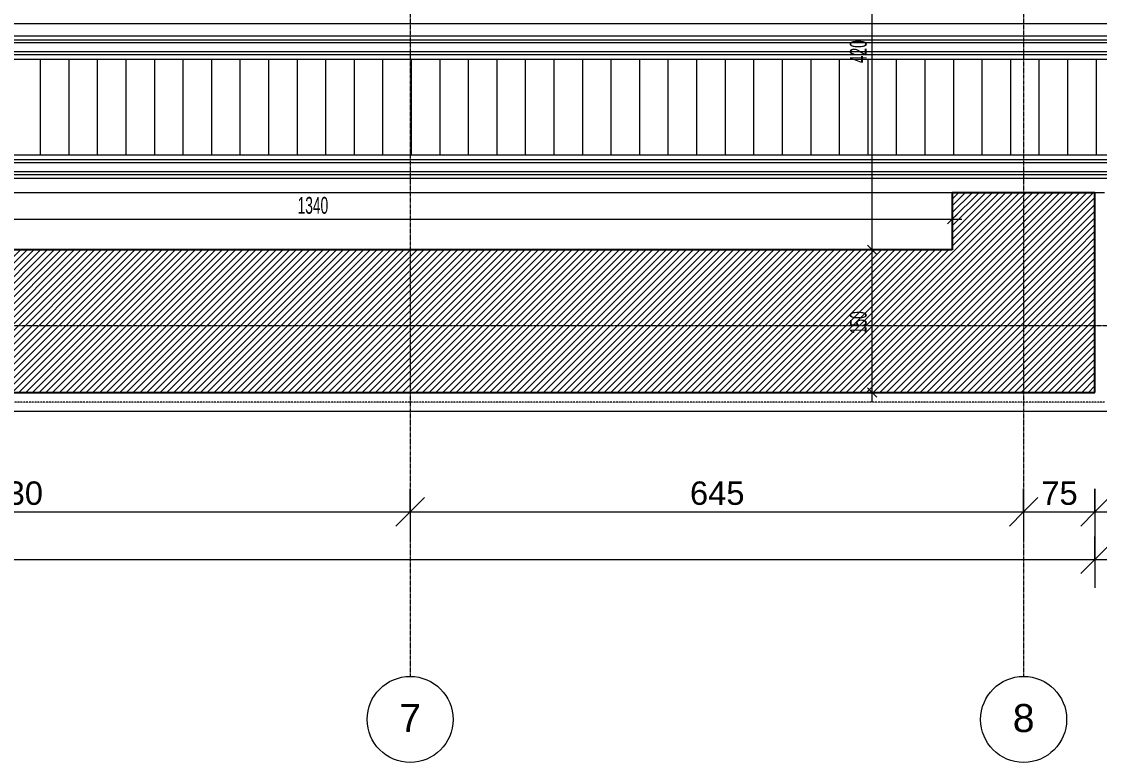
# Model space of a CAD drawing. Header units: centimetres. Extents: x -9345 to 11316, y -7197 to -3465.
# Drawn here: x 8837 to 9970, y -7089 to -6310 of the extents above; entities that cross this region are included whole.
import ezdxf

# ---------------------------------------------------------------- set-up
doc = ezdxf.new("R2010")
doc.units = ezdxf.units.CM
doc.linetypes.add('Grid Line 1_4_', pattern=[1.11125, 0.635, -0.15875, 0.15875, -0.15875])
doc.linetypes.add('Overhead', pattern=[0.396875, 0.238125, -0.15875])
for name, color, linetype, lineweight in [('A-ANNO-DIMS', 211, 'Continuous', 9), ('A-ANNO-DIMS-100', 211, 'Continuous', 9), ('A-DETL', 90, 'Continuous', 9), ('A-FLOR', 192, 'Continuous', 9), ('A-FLOR-HRAL', 11, 'Continuous', 9), ('A-FLOR-OVHD', 1, 'Overhead', 9), ('A-GENM', 13, 'Continuous', 9), ('A-WALL', 113, 'Continuous', 9), ('A-WALL-PATT', 111, 'Continuous', 25), ('S-GRID', 1, 'Continuous', 9), ('S-GRID-IDEN', 1, 'Continuous', 9)]:
    doc.layers.add(name, color=color, linetype=linetype, lineweight=lineweight)
doc.styles.add('Arial_1', font='arial.ttf', dxfattribs={"height": 29.505988})
doc.styles.add('Arial_4', font='arial.ttf', dxfattribs={"height": 24.588323})
doc.styles.add('Swis721 LtCn BT_1', font='swisscl.ttf', dxfattribs={"width": 0.8, "height": 17.639445})
doc.dimstyles.new('IUAS_DIMENSION_AXIS', dxfattribs={"dimscale": 30.48, "dimtxt": 25, "dimasz": 0.984252, "dimexe": 0.984252, "dimexo": 0.0625, "dimgap": 0, "dimtad": 1, "dimdec": 0, "dimzin": 0, "dimdsep": 46, "dimtxsty": 'Arial_4', "dimblk1": 'OBLIQUE', "dimblk2": 'OBLIQUE', "dimsah": 1, "dimcen": 0.09, "dimdle": 0.984252, "dimazin": 0, "dimtfac": 1, "dimtdec": 4, "dimtix": 1, "dimtmove": 0, "dimatfit": 3, "dimfxl": 0.787402, "dimfxlon": 1, "dimtvp": 1, "dimtolj": 1, "dimtzin": 0, "dimarcsym": 2})
doc.dimstyles.new('IUAS_DIMENSION_INSIDE_100_5', dxfattribs={"dimscale": 30.48, "dimtxt": 18, "dimasz": 0.328084, "dimexe": 0.328084, "dimexo": 0.0625, "dimgap": 0, "dimtad": 1, "dimdec": 0, "dimdsep": 46, "dimtxsty": 'Swis721 LtCn BT_1', "dimblk1": 'OBLIQUE', "dimblk2": 'OBLIQUE', "dimsah": 1, "dimcen": 0.09, "dimdle": 0.328084, "dimazin": 0, "dimtfac": 1, "dimtdec": 4, "dimtix": 1, "dimtmove": 0, "dimatfit": 3, "dimfxl": 0.656168, "dimfxlon": 1, "dimtvp": 1, "dimtolj": 1, "dimtzin": 0, "dimarcsym": 2})
pattern_1 = [(45, (10627.768, 0), (-3.535534, 3.535534), [])]

# ---------------------------------------------------------------- blocks, each defined once
blk = doc.blocks.new('Railing - Railing-1672219-_123_30 TEKNİK KAT _ TECHNICAL LEVEL')
at = {"layer": 'A-FLOR-HRAL'}
for p, q in [((-6628.8, -408.9), (-6473.9, -799.3)), ((-6473.9, -799.3), (-6440.7, -883)), ((-6440.7, -883), (-6263.7, -1329.1)), ((-6263.7, -1329.1), (-6230.5, -1412.8)), ((-6230.5, -1412.8), (-6053.6, -1859))]:
    blk.add_line(p, q, dxfattribs=at)
blk = doc.blocks.new('A-YURUYEN MERDIVEN - 1570-1863396-_123_30 TEKNİK KAT _ TECHNICAL LEVEL')
at = {"layer": 'A-GENM'}
for p, q in [((124, 90), (134, 90)), ((-147.2, 75), (1364.9, 75)), ((1366, 70.8), (-138.7, 70.8)), ((1363, 67.5), (20.8, 67.5)), ((20.8, 58.5), (1363, 58.5)), ((1363, 50), (-161.2, 50)), ((1364.9, 55), (-147.2, 55)), ((132.9, -50), (132.9, 50)), ((162.9, -50), (162.9, 50)), ((192.9, -50), (192.9, 50)), ((222.9, -50), (222.9, 50)), ((252.9, -50), (252.9, 50)), ((282.9, -50), (282.9, 50)), ((312.9, -50), (312.9, 50)), ((312.9, -50), (312.9, 50)), ((342.9, -50), (342.9, 50)), ((342.9, -50), (342.9, 50)), ((372.9, -50), (372.9, 50)), ((372.9, -50), (372.9, 50)), ((402.9, -50), (402.9, 50)), ((402.9, -50), (402.9, 50)), ((432.9, -50), (432.9, 50)), ((432.9, -50), (432.9, 50)), ((462.9, -50), (462.9, 50)), ((462.9, -50), (462.9, 50)), ((492.9, -50), (492.9, 50)), ((522.9, -50), (522.9, 50)), ((552.9, -50), (552.9, 50)), ((582.9, -50), (582.9, 50)), ((612.9, -50), (612.9, 50)), ((642.9, -50), (642.9, 50)), ((672.9, -50), (672.9, 50)), ((702.9, -50), (702.9, 50)), ((732.9, -50), (732.9, 50)), ((762.9, -50), (762.9, 50)), ((792.9, -50), (792.9, 50)), ((822.9, -50), (822.9, 50)), ((852.9, -50), (852.9, 50)), ((882.9, -50), (882.9, 50)), ((912.9, -50), (912.9, 50)), ((942.9, -50), (942.9, 50)), ((972.9, -50), (972.9, 50)), ((1002.9, -50), (1002.9, 50)), ((1032.9, -50), (1032.9, 50)), ((1062.9, -50), (1062.9, 50)), ((1092.9, -50), (1092.9, 50)), ((1122.9, -50), (1122.9, 50)), ((1152.9, -50), (1152.9, 50)), ((1182.9, -50), (1182.9, 50)), ((1212.9, -50), (1212.9, 50)), ((1242.9, -50), (1242.9, 50)), ((-161.2, -50), (1363, -50)), ((-147.2, -55), (1364.9, -55)), ((1363, -58.5), (20.8, -58.5)), ((20.8, -67.5), (1363, -67.5)), ((1364.9, -75), (-147.2, -75)), ((1366, -70.8), (-138.7, -70.8))]:
    blk.add_line(p, q, dxfattribs=at)
blk = doc.blocks.new('Grid - IUAS_A_GRID_HEAD_4_5MM-1313285-_123_30 TEKNİK KAT _ TECHNICAL LEVEL')
at = {"layer": 'S-GRID-IDEN'}
blk.add_circle((0, 0), 0.452, dxfattribs=at)
blk = doc.blocks.new('DIMBLOCK352-_123_30 TEKNİK KAT _ TECHNICAL LEVEL')
at = {"layer": 'A-ANNO-DIMS-100', "transparency": 16777216}
for p, q in [((8475.8, -6498.3), (8475.8, -6528.3)), ((8475.8, -6518.3), (8475.8, -6498.3)), ((9815.8, -6498.3), (9815.8, -6528.3)), ((9815.8, -6518.3), (9815.8, -6498.3)), ((8475.8, -6518.3), (8480.8, -6513.3)), ((9815.8, -6518.3), (9820.8, -6513.3)), ((8475.8, -6518.3), (8470.8, -6523.3)), ((8475.8, -6518.3), (9825.8, -6518.3)), ((9815.8, -6518.3), (9810.8, -6523.3))]:
    blk.add_line(p, q, dxfattribs=at)
at = {"layer": 'A-ANNO-DIMS-100', "color": 0, "transparency": 16777216, "insert": (9127.5, -6494.9), "char_height": 17.64, "width": 43.886, "attachment_point": 1, "line_spacing_factor": 0.971848, "style": 'Swis721 LtCn BT_1'}
blk.add_mtext('1340', dxfattribs=at)
blk = doc.blocks.new('_Oblique')
at = {"color": 0, "linetype": 'ByBlock', "lineweight": -2}
blk.add_line((-0.5, -0.5), (0.5, 0.5), dxfattribs=at)
blk = doc.blocks.new('DIMBLOCK482-_123_30 TEKNİK KAT _ TECHNICAL LEVEL')
at = {"layer": 'A-ANNO-DIMS-100', "transparency": 16777216}
for p, q in [((9731.5, -6550.5), (9726.5, -6545.5)), ((9711.5, -6550.5), (9741.5, -6550.5)), ((9731.5, -6550.5), (9711.5, -6550.5)), ((9731.5, -6710.5), (9731.5, -6550.5)), ((9731.5, -6550.5), (9736.5, -6555.5)), ((9731.5, -6700.5), (9726.5, -6695.5)), ((9711.5, -6700.5), (9741.5, -6700.5)), ((9731.5, -6700.5), (9711.5, -6700.5)), ((9731.5, -6700.5), (9736.5, -6705.5))]:
    blk.add_line(p, q, dxfattribs=at)
at = {"layer": 'A-ANNO-DIMS-100', "color": 0, "transparency": 16777216, "insert": (9708.1, -6639.2), "char_height": 17.64, "width": 32.914, "attachment_point": 1, "rotation": 90, "line_spacing_factor": 0.971848, "style": 'Swis721 LtCn BT_1'}
blk.add_mtext('150', dxfattribs=at)
blk = doc.blocks.new('DIMBLOCK483-_123_30 TEKNİK KAT _ TECHNICAL LEVEL')
at = {"layer": 'A-ANNO-DIMS-100', "transparency": 16777216}
for p, q in [((9711.5, -6130.5), (9741.5, -6130.5)), ((9731.5, -6130.5), (9711.5, -6130.5)), ((9731.5, -6130.5), (9726.5, -6125.5)), ((9731.5, -6550.5), (9731.5, -6130.5)), ((9731.5, -6130.5), (9736.5, -6135.5)), ((9731.5, -6550.5), (9726.5, -6545.5)), ((9711.5, -6550.5), (9741.5, -6550.5)), ((9731.5, -6550.5), (9711.5, -6550.5)), ((9731.5, -6550.5), (9736.5, -6555.5))]:
    blk.add_line(p, q, dxfattribs=at)
at = {"layer": 'A-ANNO-DIMS-100', "color": 0, "transparency": 16777216, "insert": (9708.1, -6354.2), "char_height": 17.64, "width": 32.914, "attachment_point": 1, "rotation": 90, "line_spacing_factor": 0.971848, "style": 'Swis721 LtCn BT_1'}
blk.add_mtext('420', dxfattribs=at)
blk = doc.blocks.new('DIMBLOCK550-_123_30 TEKNİK KAT _ TECHNICAL LEVEL')
at = {"layer": 'A-ANNO-DIMS-100', "transparency": 16777216}
for p, q in [((8415.8, -6801.9), (8415.8, -6855.9)), ((8415.8, -6825.9), (8415.8, -6801.9)), ((9245.8, -6801.9), (9245.8, -6855.9)), ((9245.8, -6825.9), (9245.8, -6801.9)), ((8415.8, -6825.9), (8430.8, -6810.9)), ((9245.8, -6825.9), (9260.8, -6810.9)), ((8415.8, -6825.9), (8400.8, -6840.9)), ((8415.8, -6825.9), (9245.8, -6825.9)), ((9245.8, -6825.9), (9230.8, -6840.9))]:
    blk.add_line(p, q, dxfattribs=at)
at = {"layer": 'A-ANNO-DIMS-100', "color": 0, "transparency": 16777216, "insert": (8802.5, -6794), "char_height": 24.59, "width": 67.846, "attachment_point": 1, "line_spacing_factor": 0.938532, "style": 'Arial_4'}
blk.add_mtext('830', dxfattribs=at)
blk = doc.blocks.new('DIMBLOCK551-_123_30 TEKNİK KAT _ TECHNICAL LEVEL')
at = {"layer": 'A-ANNO-DIMS-100', "transparency": 16777216}
for p, q in [((9245.8, -6801.9), (9245.8, -6855.9)), ((9245.8, -6825.9), (9245.8, -6801.9)), ((9890.8, -6801.9), (9890.8, -6855.9)), ((9890.8, -6825.9), (9890.8, -6801.9)), ((9245.8, -6825.9), (9260.8, -6810.9)), ((9890.8, -6825.9), (9905.8, -6810.9)), ((9245.8, -6825.9), (9230.8, -6840.9)), ((9245.8, -6825.9), (9890.8, -6825.9)), ((9890.8, -6825.9), (9875.8, -6840.9))]:
    blk.add_line(p, q, dxfattribs=at)
at = {"layer": 'A-ANNO-DIMS-100', "color": 0, "transparency": 16777216, "insert": (9540, -6794), "char_height": 24.59, "width": 67.846, "attachment_point": 1, "line_spacing_factor": 0.938532, "style": 'Arial_4'}
blk.add_mtext('645', dxfattribs=at)
blk = doc.blocks.new('DIMBLOCK552-_123_30 TEKNİK KAT _ TECHNICAL LEVEL')
at = {"layer": 'A-ANNO-DIMS-100', "transparency": 16777216}
for p, q in [((9890.8, -6801.9), (9890.8, -6855.9)), ((9890.8, -6825.9), (9890.8, -6801.9)), ((9965.8, -6801.9), (9965.8, -6855.9)), ((9965.8, -6825.9), (9965.8, -6801.9)), ((9890.8, -6825.9), (9905.8, -6810.9)), ((9965.8, -6825.9), (9980.8, -6810.9)), ((9890.8, -6825.9), (9875.8, -6840.9)), ((9890.8, -6825.9), (9995.8, -6825.9)), ((9965.8, -6825.9), (9950.8, -6840.9))]:
    blk.add_line(p, q, dxfattribs=at)
at = {"layer": 'A-ANNO-DIMS-100', "color": 0, "transparency": 16777216, "insert": (9909.4, -6794), "char_height": 24.59, "width": 45.231, "attachment_point": 1, "line_spacing_factor": 0.938532, "style": 'Arial_4'}
blk.add_mtext('75', dxfattribs=at)
blk = doc.blocks.new('DIMBLOCK577-_123_30 TEKNİK KAT _ TECHNICAL LEVEL')
at = {"layer": 'A-ANNO-DIMS-100', "transparency": 16777216}
for p, q in [((3815.8, -6851.9), (3815.8, -6905.9)), ((3815.8, -6875.9), (3815.8, -6851.9)), ((9965.8, -6851.9), (9965.8, -6905.9)), ((9965.8, -6875.9), (9965.8, -6851.9)), ((3815.8, -6875.9), (3830.8, -6860.9)), ((9965.8, -6875.9), (9980.8, -6860.9)), ((3785.8, -6875.9), (9995.8, -6875.9)), ((3815.8, -6875.9), (3800.8, -6890.9)), ((9965.8, -6875.9), (9950.8, -6890.9))]:
    blk.add_line(p, q, dxfattribs=at)
at = {"layer": 'A-ANNO-DIMS-100', "color": 0, "transparency": 16777216, "insert": (6853.1, -6844), "char_height": 24.59, "width": 90.462, "attachment_point": 1, "line_spacing_factor": 0.938532, "style": 'Arial_4'}
blk.add_mtext('6150', dxfattribs=at)

msp = doc.modelspace()

# ---------------------------------------------------------------- hatches: boundary and pattern name
at = {"layer": 'A-WALL-PATT', "lineweight": 9}
h = msp.add_hatch(dxfattribs=at)
h.set_pattern_fill('FP_7', color=256, style=0, pattern_type=2)
h.set_pattern_definition(pattern_1)
h.paths.add_polyline_path([(9815.8, -6550.5), (9965.8, -6550.5), (9965.8, -6490.5), (9815.8, -6490.5)], flags=0)
h.paths.add_polyline_path([(9880.6, -5950.5), (9965.8, -5950.5), (9965.8, -3990.5), (9815.8, -3990.5), (9815.8, -5950.5)], flags=0)
h = msp.add_hatch(dxfattribs=at)
h.set_pattern_fill('FP_7', color=256, style=0, pattern_type=2)
h.set_pattern_definition(pattern_1)
h.paths.add_polyline_path([(5193, -6700.5), (9965.8, -6700.5), (9965.8, -6550.5), (3815.8, -6550.5), (3815.8, -6700.5), (4964.3, -6700.5)], flags=0)

# ---------------------------------------------------------------- linework, layer by layer
at = {"layer": 'A-DETL'}
msp.add_line((9985.8, -6720.5), (3795.8, -6720.5), dxfattribs=at)
at = {"layer": 'A-FLOR'}
msp.add_line((9815.8, -6490.5), (8475.8, -6490.5), dxfattribs=at)
at = {"layer": 'A-FLOR-OVHD'}
msp.add_line((9975.8, -6710.5), (3805.8, -6710.5), dxfattribs=at)
at = {"layer": 'A-WALL', "lineweight": 25}
for p, q in [((9815.8, -6490.5), (9815.8, -6550.5)), ((9965.8, -6490.5), (9815.8, -6490.5)), ((9965.8, -6700.5), (9965.8, -6490.5)), ((9815.8, -6550.5), (7585.8, -6550.5)), ((3815.8, -6700.5), (9965.8, -6700.5))]:
    msp.add_line(p, q, dxfattribs=at)
at = {"layer": 'S-GRID', "linetype": 'Grid Line 1_4_'}
for p, q in [((9245.8, -3690.2), (9245.8, -6999)), ((9890.8, -3690.2), (9890.8, -6999)), ((11178.1, -6630.5), (2341.5, -6630.5))]:
    msp.add_line(p, q, dxfattribs=at)

# ---------------------------------------------------------------- block references
at = {"layer": 'A-FLOR-HRAL', "rotation": 68.36410604411739}
msp.add_blockref('Railing - Railing-1672219-_123_30 TEKNİK KAT _ TECHNICAL LEVEL', (10627.8, 0), dxfattribs=at)
at = {"layer": 'A-GENM', "rotation": 180}
msp.add_blockref('A-YURUYEN MERDIVEN - 1570-1863396-_123_30 TEKNİK KAT _ TECHNICAL LEVEL', (10099.8, -6400.5), dxfattribs=at)
at = {"layer": 'S-GRID-IDEN', "xscale": 99.99999999999996, "yscale": 99.99999999999996, "zscale": 99.99999999999996, "rotation": 180}
for p in [(9245.8, -7044.2), (9890.8, -7044.2)]:
    msp.add_blockref('Grid - IUAS_A_GRID_HEAD_4_5MM-1313285-_123_30 TEKNİK KAT _ TECHNICAL LEVEL', p, dxfattribs=at)

# ---------------------------------------------------------------- dimensions: what is measured, and where the dimension line sits
at = {"layer": 'A-ANNO-DIMS'}
for base, p1, p2, angle, dimstyle, override, picture, middle in [((9731.5, -6130.5), (9711.5, -6550.5), (9711.5, -6130.5), 90, 'IUAS_DIMENSION_INSIDE_100_5', {"dimpost": '<>', "dimfxl": 420}, 'DIMBLOCK483-_123_30 TEKNİK KAT _ TECHNICAL LEVEL', (9722.4, -6340.5)), ((9815.8, -6518.3), (8475.8, -6498.3), (9815.8, -6498.3), 0, 'IUAS_DIMENSION_INSIDE_100_5', {"dimpost": '<>', "dimfxl": 1340}, 'DIMBLOCK352-_123_30 TEKNİK KAT _ TECHNICAL LEVEL', (9145.8, -6509.2)), ((9731.5, -6550.5), (9711.5, -6700.5), (9711.5, -6550.5), 90, 'IUAS_DIMENSION_INSIDE_100_5', {"dimpost": '<>', "dimfxl": 150}, 'DIMBLOCK482-_123_30 TEKNİK KAT _ TECHNICAL LEVEL', (9722.4, -6625.5)), ((9245.8, -6825.9), (8415.8, -6801.9), (9245.8, -6801.9), 0, 'IUAS_DIMENSION_AXIS', {"dimpost": '<>', "dimfxl": 830}, 'DIMBLOCK550-_123_30 TEKNİK KAT _ TECHNICAL LEVEL', (8830.8, -6813.3)), ((9890.8, -6825.9), (9245.8, -6801.9), (9890.8, -6801.9), 0, 'IUAS_DIMENSION_AXIS', {"dimpost": '<>', "dimfxl": 645}, 'DIMBLOCK551-_123_30 TEKNİK KAT _ TECHNICAL LEVEL', (9568.3, -6813.3)), ((9965.8, -6875.9), (3815.8, -6851.9), (9965.8, -6851.9), 0, 'IUAS_DIMENSION_AXIS', {"dimpost": '<>', "dimfxl": 6150}, 'DIMBLOCK577-_123_30 TEKNİK KAT _ TECHNICAL LEVEL', (6890.8, -6863.3))]:
    dim = msp.add_linear_dim(base=base, p1=p1, p2=p2, angle=angle, dimstyle=dimstyle, override=override, dxfattribs=at)
    dim.commit()
    dim.dimension.update_dxf_attribs({"geometry": picture, "text_midpoint": middle})
dim = msp.add_linear_dim(base=(9965.8, -6825.9), p1=(9890.8, -6801.9), p2=(9965.8, -6801.9), dimstyle='IUAS_DIMENSION_AXIS', override={"dimpost": '<>', "dimfxl": 75}, dxfattribs=at)
dim.commit()
dim.dimension.update_dxf_attribs({"geometry": 'DIMBLOCK552-_123_30 TEKNİK KAT _ TECHNICAL LEVEL', "text_midpoint": (9928.3, -6813.4)})

# ---------------------------------------------------------------- next in the draw order: texts
at = {"layer": 'S-GRID-IDEN', "char_height": 29.506, "width": 27.36, "attachment_point": 2, "line_spacing_factor": 0.938532, "style": 'Arial_1', "bg_fill": 3, "box_fill_scale": 1.25, "bg_fill_color": 0, "bg_fill_transparency": 0}
for s, insert in [('\\fArial|b0|i0|c162|p34|;7', (9245.8, -7028)), ('\\fArial|b0|i0|c162|p34|;8', (9890.8, -7028))]:
    msp.add_mtext(s, dxfattribs=dict(at, insert=insert))

doc.saveas('drawing.dxf')
